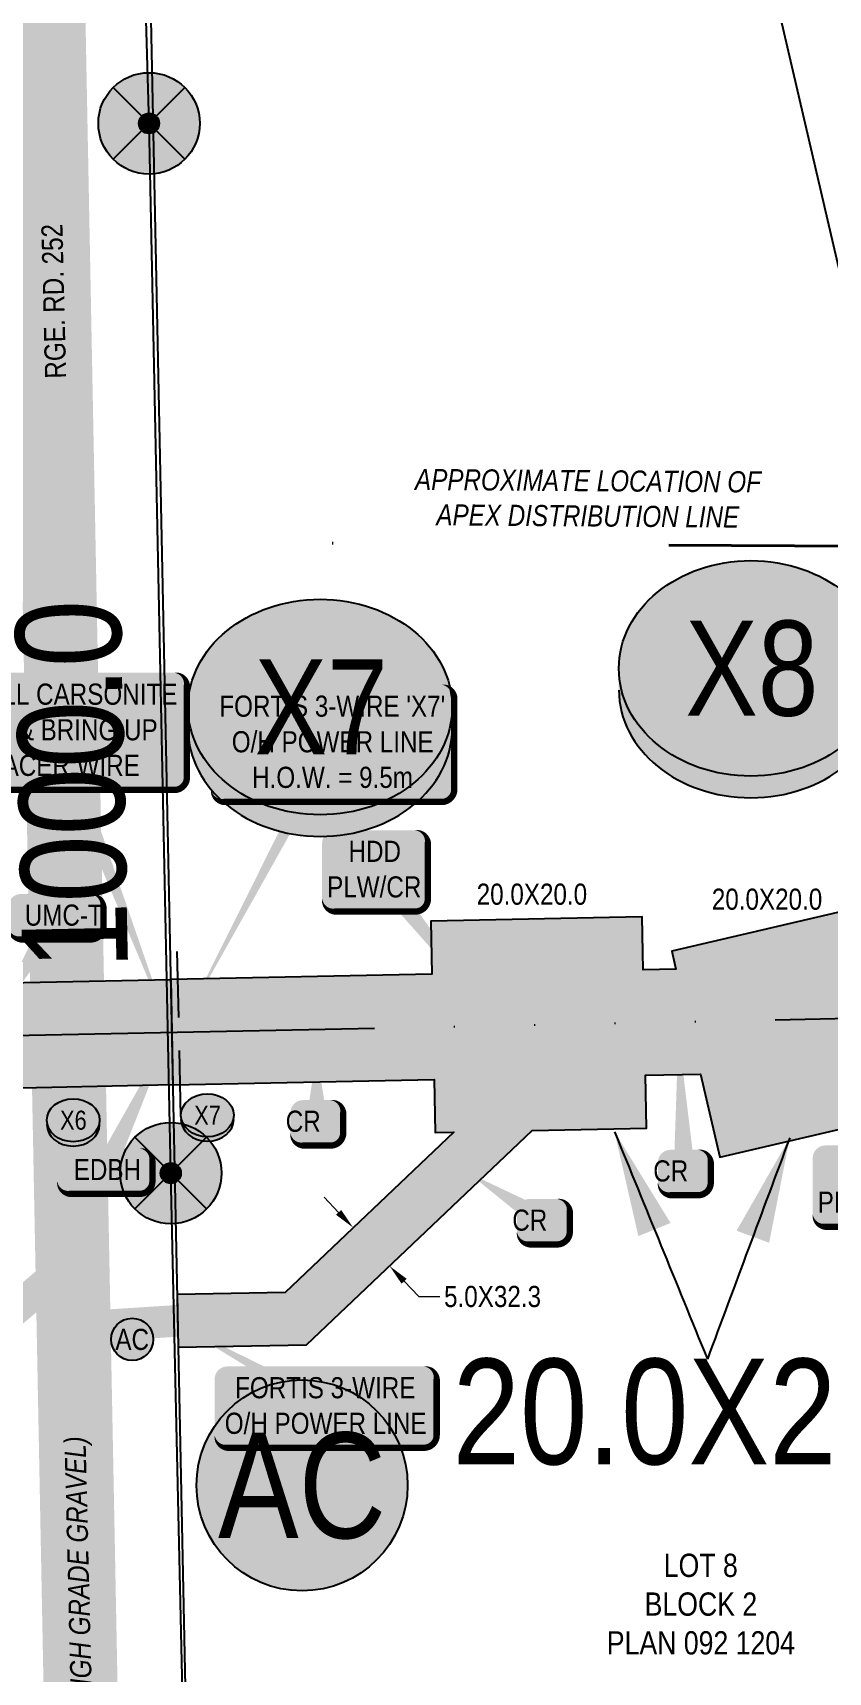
# Model space of a CAD drawing. Extents: x 88833 to 97610, y 5963373 to 5974710.
# Drawn here: x 90643 to 90718.2, y 5969661 to 5969816.1 of the extents above; entities that cross this region are included whole.
import ezdxf
from ezdxf.enums import TextEntityAlignment as Align

# ---------------------------------------------------------------- set-up
doc = ezdxf.new("R2010")
doc.units = 0
doc.header["$LTSCALE"] = 5
doc.header["$PDSIZE"] = 5
for name, pattern in [('COOP2', [10, 5, -1, 0, -1, 0, -1, 0, -1, 0, -1]), ('DASHDOT', [25.4, 12.7, -6.35, 0, -6.35]), ('foc-TIELINE', [1.875, 1.25, -0.625])]:
    doc.linetypes.add(name, pattern=pattern)
doc.layers.get('Defpoints').update_dxf_attribs({"color": 9})
for name, color, linetype in [('AS-POWER', 104, 'foc-POWER'), ('AS-POWER-EXISTING-PP', 72, 'Continuous'), ('AS-POWER-EXISTING-PP-1000', 72, 'Continuous'), ('AS-POWER-T-1000', 104, 'Continuous'), ('AS-ROADS', 254, 'Continuous'), ('CG-NOTES', 7, 'Continuous'), ('CG-NOTES-1000', 7, 'Continuous'), ('F-RW', 190, 'Continuous'), ('L-ROAD-T-1000', 7, 'Continuous'), ('L-SEC', 7, 'Continuous'), ('L-TITLEDB-T-1000', 4, 'Continuous'), ('P-APEX RECON PAY ITEMS-1000', 240, 'Continuous'), ('P-APEX RECON-10m BUFFER', 51, 'COOP2'), ('P-APEX RECON-URBAN', 30, 'COOP2'), ('P-APEX RECON-WORK AREA', 104, 'Continuous'), ('P-BUFFER-PURPLE', 187, 'foc-TIELINE'), ('P-BUFFER-PURPLE-T', 187, 'Continuous'), ('P-CROSSINGS', 250, 'Continuous'), ('P-CROSSINGS-1000', 250, 'Continuous')]:
    doc.layers.add(name, color=color, linetype=linetype)
for name, color, linetype, lineweight in [('AS-RECON EXISTING', 151, 'DASHDOT', 40), ('P-APEX RECON-TWS-T', 104, 'Continuous', 9), ('P-APEX RECON-TWS-T-1000', 104, 'Continuous', 9), ('T-TEXT-1000', 48, 'Continuous', 18)]:
    doc.layers.add(name, color=color, linetype=linetype, lineweight=lineweight)
doc.layers.add('AS-RECON EXISTING-T-1000', color=7, linetype='Continuous', true_color=0x7abdff)
doc.layers.add('P-APEX RECON-TO BE DRILLED-H', color=7, linetype='Continuous', true_color=0xffafe1)
doc.styles.add('1.8', font='ARIALN.TTF', dxfattribs={"height": 2})
doc.styles.add('100L', font='ARIALN.TTF', dxfattribs={"height": 10})
doc.styles.add('175L', font='ARIALN.TTF', dxfattribs={"height": 2})
doc.styles.add('80', font='ARIALN.TTF', dxfattribs={"height": 10})
doc.styles.add('80L', font='ARIALN.TTF', dxfattribs={"height": 10})
doc.styles.add('80LS', font='ARIALNI.TTF', dxfattribs={"height": 10})
doc.styles.add('Crossing', font='ARIALN.TTF', dxfattribs={"height": 10})
doc.styles.add('foc-LtypeFont', font='ARIALN.TTF', dxfattribs={"height": 7.349999999999999})
doc.linetypes.add('foc-POWER', pattern='A,6,-1,["P",foc-LtypeFont,S=0.2,R=0,X=-0.625,Y=-0.75],-1.239999999999999,4', length=12.24)
doc.dimstyles.new('Compass 1 000', dxfattribs={"dimtxt": 1.8, "dimasz": 2, "dimexe": 0.2, "dimexo": 0.0625, "dimgap": 0.5, "dimtad": 0, "dimtih": 1, "dimtoh": 1, "dimzin": 0, "dimdsep": 46, "dimtxsty": '1.8', "dimcen": 0.1, "dimse1": 1, "dimse2": 1, "dimclrd": 256, "dimclrt": 256, "dimaunit": 1, "dimadec": 4, "dimazin": 0, "dimtfac": 0.06, "dimtofl": 0, "dimtmove": 0, "dimatfit": 0, "dimfxl": 0.2, "dimtolj": 1, "dimtzin": 0, "dimlwd": -1, "dimarcsym": 0})

# ---------------------------------------------------------------- blocks, each defined once
blk = doc.blocks.new('POWERPOLE')
h = blk.add_hatch(color=255)
edge = h.paths.add_edge_path()
edge.add_arc((0, 0), 0.9600000000000002, 0, 360)
at = {"linetype": 'Continuous'}
for p, q in [((0.678822509938982, -0.678822509938982), (-0.678822509938982, 0.678822509938982)), ((-0.678822509938982, -0.678822509938982), (0.678822509938982, 0.678822509938982))]:
    blk.add_line(p, q, dxfattribs=at)
blk.add_circle((0, 0), 0.9600000000000002, dxfattribs=at)
blk = doc.blocks.new('*D576')
at = {"layer": 'Defpoints', "color": 0, "transparency": 16777216}
for p in [(90674.03328683972, 5969703.778819739), (90677.47375456756, 5969700.15619321), (90676.71207182761, 5969699.43281064)]:
    blk.add_point(p, dxfattribs=at)
at = {"layer": 'P-APEX RECON-TWS-T-1000', "transparency": 16777216}
for p, q in [((90671.89432138996, 5969704.50564141), (90670.51703867968, 5969705.955845649)), ((90678.08935453743, 5969697.982606402), (90679.46663724771, 5969696.532402162)), ((90679.46663724771, 5969696.532402162), (90681.46663724771, 5969696.532402162))]:
    blk.add_line(p, q, dxfattribs=at)
for points in [[(90672.1360220965, 5969704.735188528), (90671.65262068342, 5969704.276094291), (90673.27160409978, 5969703.05543717)], [(90678.33105524397, 5969698.21215352), (90677.84765383089, 5969697.753059283), (90676.71207182761, 5969699.43281064)]]:
    blk.add_solid(points, dxfattribs=at)
at = {"layer": 'P-APEX RECON-TWS-T-1000', "transparency": 16777216, "insert": (90686.45299468329, 5969696.532402162), "char_height": 2, "attachment_point": 5, "style": '1.8'}
blk.add_mtext('\\A1;5.0X32.3', dxfattribs=at)
blk = doc.blocks.new('Access_Point')
h = blk.add_hatch(color=255)
h.dxf.hatch_style = 1
edge = h.paths.add_edge_path()
edge.add_arc((0, 0), 9.991818388100018, 0, 360)
at = {"color": 170}
blk.add_circle((0, 0), 9.991818388100018, dxfattribs=at)
at = {"color": 170, "style": '175L'}
blk.add_text('AC', height=10, dxfattribs=at).set_placement((0, 0), align=Align.MIDDLE_CENTER)
blk = doc.blocks.new('*U585')
at = {"true_color": 0xffffa8}
h = blk.add_hatch(color=51, dxfattribs=at)
edge = h.paths.add_edge_path()
edge.add_line((-16.49999999999997, -11.5), (16.49999999999997, -11.5))
edge.add_arc((16.49999999999998, -5.499999999999993), 6.000000000000007, 269.9999999999999, 359.9999999999999)
edge.add_line((22.49999999999999, -5.5), (22.49999999999999, 4))
edge.add_arc((16.49999999999998, 3.999999999999993), 6.000000000000007, 6.361109362927026e-14, 90.00000000000007)
edge.add_line((16.49999999999997, 10), (-16.49999999999997, 10))
edge.add_arc((-16.49999999999998, 3.999999999999993), 6.000000000000007, 89.99999999999993, 179.9999999999999)
edge.add_line((-22.49999999999999, 4), (-22.49999999999999, -5.5))
edge.add_arc((-16.49999999999998, -5.499999999999993), 6.000000000000007, 180, 270.0000000000001)
at = {"color": 240, "flags": 128}
blk.add_lwpolyline([(-16.49999999999997, -11.5, 3, 3, 0), (16.49999999999997, -11.5, 3, 3, 0.4142135623730951), (22.49999999999999, -5.5, 3, 3, 0), (22.49999999999999, 4, 3, 0, 0.4142135623730951), (16.49999999999997, 10, 0, 0, 0), (-16.49999999999997, 10, 0, 0, 0.4142135623730951), (-22.49999999999999, 4, 0, 0, 0), (-22.49999999999999, -5.5, 0, 3, 0.4142135623730951)], format="xyseb", close=True, dxfattribs=at)
for points in [[(-32.9201053866444, -56.85584322168297, 0, 9.999999999999996, 0), (0, 0, 4.999999999999998, 4.999999999999998, 0)], [(-0.9975861934179426, -11.43768851242966, 0, 10, 0), (0, 0, 5, 5, 0)]]:
    blk.add_lwpolyline(points, format="xyseb", dxfattribs=at)
at = {"color": 4, "style": '80'}
blk.add_attdef('OTHER_001', (-14.69645293315144, -5.003410641200546), '', height=10, dxfattribs=at)
blk = doc.blocks.new('*U588')
at = {"true_color": 0xffffa8}
h = blk.add_hatch(color=51, dxfattribs=at)
edge = h.paths.add_edge_path()
edge.add_line((-18.99999999999997, -20), (18.99999999999997, -20))
edge.add_arc((18.99999999999998, -13.99999999999999), 6.000000000000007, 269.9999999999999, 359.9999999999999)
edge.add_line((24.99999999999999, -14), (24.99999999999999, 12.5))
edge.add_arc((18.99999999999998, 12.49999999999999), 6.000000000000007, 6.785183320455494e-14, 90.00000000000007)
edge.add_line((18.99999999999997, 18.5), (-18.99999999999997, 18.5))
edge.add_arc((-18.99999999999998, 12.49999999999999), 6.000000000000007, 89.99999999999993, 179.9999999999999)
edge.add_line((-24.99999999999999, 12.5), (-24.99999999999999, -14))
edge.add_arc((-18.99999999999998, -13.99999999999999), 6.000000000000007, 180, 270.0000000000001)
at = {"color": 240, "flags": 128}
blk.add_lwpolyline([(-18.99999999999997, -20, 3, 3, 0), (18.99999999999997, -20, 3, 3, 0.4142135623730951), (24.99999999999999, -14, 3, 3, 0), (24.99999999999999, 12.5, 3, 0, 0.4142135623730951), (18.99999999999997, 18.5, 0, 0, 0), (-18.99999999999997, 18.5, 0, 0, 0.4142135623730951), (-24.99999999999999, 12.5, 0, 0, 0), (-24.99999999999999, -14, 0, 3, 0.4142135623730951)], format="xyseb", close=True, dxfattribs=at)
for points in [[(-0.9975861934179426, -11.43768851242966, 0, 10, 0), (0, 0, 5, 5, 0)], [(58.82262196499602, -73.89011115067072, 0, 9.999999999999998, 0), (0, 0, 4.999999999999999, 4.999999999999999, 0)]]:
    blk.add_lwpolyline(points, format="xyseb", dxfattribs=at)
at = {"color": 4, "style": '80'}
blk.add_attdef('OTHER_001', (-14.69645293315144, -5.003410641200546), '', height=10, dxfattribs=at)
blk = doc.blocks.new('*U593')
at = {"true_color": 0xffffa8}
h = blk.add_hatch(color=51, dxfattribs=at)
edge = h.paths.add_edge_path()
edge.add_line((-6.499999999999975, -11.5), (6.499999999999975, -11.5))
edge.add_arc((6.499999999999982, -5.499999999999993), 6.000000000000007, 269.9999999999999, 359.9999999999999)
edge.add_line((12.49999999999999, -5.5), (12.49999999999999, 4))
edge.add_arc((6.499999999999982, 3.999999999999993), 6.000000000000007, 6.361109362927026e-14, 90.00000000000007)
edge.add_line((6.499999999999975, 10), (-6.499999999999975, 10))
edge.add_arc((-6.499999999999982, 3.999999999999993), 6.000000000000007, 89.99999999999993, 179.9999999999999)
edge.add_line((-12.49999999999999, 4), (-12.49999999999999, -5.5))
edge.add_arc((-6.499999999999982, -5.499999999999993), 6.000000000000007, 180, 270.0000000000001)
at = {"color": 240, "flags": 128}
for points in [[(-35.25774838925776, 22.18907190736205, 0, 9.999999999999998, 0), (0, 0, 4.999999999999999, 4.999999999999999, 0)], [(-0.9975861934179426, -11.43768851242966, 0, 10, 0), (0, 0, 5, 5, 0)]]:
    blk.add_lwpolyline(points, format="xyseb", dxfattribs=at)
blk.add_lwpolyline([(-6.499999999999975, -11.5, 3, 3, 0), (6.499999999999975, -11.5, 3, 3, 0.4142135623730951), (12.49999999999999, -5.5, 3, 3, 0), (12.49999999999999, 4, 3, 0, 0.4142135623730951), (6.499999999999975, 10, 0, 0, 0), (-6.499999999999975, 10, 0, 0, 0.4142135623730951), (-12.49999999999999, 4, 0, 0, 0), (-12.49999999999999, -5.5, 0, 3, 0.4142135623730951)], format="xyseb", close=True, dxfattribs=at)
at = {"color": 4, "style": '80'}
blk.add_attdef('OTHER_001', (-14.69645293315144, -5.003410641200546), '', height=10, dxfattribs=at)
blk = doc.blocks.new('*U595')
at = {"true_color": 0xffffa8}
h = blk.add_hatch(color=51, dxfattribs=at)
edge = h.paths.add_edge_path()
edge.add_line((-6.499999999999975, -11.5), (6.499999999999975, -11.5))
edge.add_arc((6.499999999999982, -5.499999999999993), 6.000000000000007, 269.9999999999999, 359.9999999999999)
edge.add_line((12.49999999999999, -5.5), (12.49999999999999, 4))
edge.add_arc((6.499999999999982, 3.999999999999993), 6.000000000000007, 6.361109362927026e-14, 90.00000000000007)
edge.add_line((6.499999999999975, 10), (-6.499999999999975, 10))
edge.add_arc((-6.499999999999982, 3.999999999999993), 6.000000000000007, 89.99999999999993, 179.9999999999999)
edge.add_line((-12.49999999999999, 4), (-12.49999999999999, -5.5))
edge.add_arc((-6.499999999999982, -5.499999999999993), 6.000000000000007, 180, 270.0000000000001)
at = {"color": 240, "flags": 128}
for points in [[(-2.808792723350748, 65.09070623375449, 0, 9.999999999999998, 0), (0, 0, 4.999999999999999, 4.999999999999999, 0)], [(-0.9975861934179426, -11.43768851242966, 0, 10, 0), (0, 0, 5, 5, 0)]]:
    blk.add_lwpolyline(points, format="xyseb", dxfattribs=at)
blk.add_lwpolyline([(-6.499999999999975, -11.5, 3, 3, 0), (6.499999999999975, -11.5, 3, 3, 0.4142135623730951), (12.49999999999999, -5.5, 3, 3, 0), (12.49999999999999, 4, 3, 0, 0.4142135623730951), (6.499999999999975, 10, 0, 0, 0), (-6.499999999999975, 10, 0, 0, 0.4142135623730951), (-12.49999999999999, 4, 0, 0, 0), (-12.49999999999999, -5.5, 0, 3, 0.4142135623730951)], format="xyseb", close=True, dxfattribs=at)
at = {"color": 4, "style": '80'}
blk.add_attdef('OTHER_001', (-14.69645293315144, -5.003410641200546), '', height=10, dxfattribs=at)
blk = doc.blocks.new('*U605')
at = {"true_color": 0xffffa8}
h = blk.add_hatch(color=51, dxfattribs=at)
edge = h.paths.add_edge_path()
edge.add_line((-18.99999999999997, -20), (18.99999999999997, -20))
edge.add_arc((18.99999999999998, -13.99999999999999), 6.000000000000007, 269.9999999999999, 359.9999999999999)
edge.add_line((24.99999999999999, -14), (24.99999999999999, 12.5))
edge.add_arc((18.99999999999998, 12.49999999999999), 6.000000000000007, 6.785183320455494e-14, 90.00000000000007)
edge.add_line((18.99999999999997, 18.5), (-18.99999999999997, 18.5))
edge.add_arc((-18.99999999999998, 12.49999999999999), 6.000000000000007, 89.99999999999993, 179.9999999999999)
edge.add_line((-24.99999999999999, 12.5), (-24.99999999999999, -14))
edge.add_arc((-18.99999999999998, -13.99999999999999), 6.000000000000007, 180, 270.0000000000001)
at = {"color": 240, "flags": 128}
for points in [[(-7.302617770794637, 78.69509136332017, 0, 9.999999999999996, 0), (0, 0, 4.999999999999998, 4.999999999999998, 0)], [(-0.9975861934179426, -11.43768851242966, 0, 10, 0), (0, 0, 5, 5, 0)]]:
    blk.add_lwpolyline(points, format="xyseb", dxfattribs=at)
blk.add_lwpolyline([(-18.99999999999997, -20, 3, 3, 0), (18.99999999999997, -20, 3, 3, 0.4142135623730951), (24.99999999999999, -14, 3, 3, 0), (24.99999999999999, 12.5, 3, 0, 0.4142135623730951), (18.99999999999997, 18.5, 0, 0, 0), (-18.99999999999997, 18.5, 0, 0, 0.4142135623730951), (-24.99999999999999, 12.5, 0, 0, 0), (-24.99999999999999, -14, 0, 3, 0.4142135623730951)], format="xyseb", close=True, dxfattribs=at)
at = {"color": 4, "style": '80'}
blk.add_attdef('OTHER_001', (-14.69645293315144, -5.003410641200546), '', height=10, dxfattribs=at)
blk = doc.blocks.new('*U1109')
h = blk.add_hatch(color=255)
edge = h.paths.add_edge_path()
edge.add_line((-51.49999999999999, -28.5), (51.49999999999999, -28.5))
edge.add_arc((51.49999999999999, -22.5), 6, 270, 360)
edge.add_line((57.49999999999999, -22.5), (57.49999999999999, 21))
edge.add_arc((51.49999999999999, 21), 6, 0, 90)
edge.add_line((51.49999999999999, 27), (-51.49999999999999, 27))
edge.add_arc((-51.49999999999999, 21), 6, 90, 180)
edge.add_line((-57.49999999999999, 21), (-57.49999999999999, -22.5))
edge.add_arc((-51.49999999999999, -22.5), 6, 180, 270)
at = {"color": 104, "flags": 128}
blk.add_lwpolyline([(-51.49999999999999, -28.5, 3, 3, 0), (51.49999999999999, -28.5, 3, 3, 0.414213562373095), (57.49999999999999, -22.5, 3, 3, 0), (57.49999999999999, 21, 3, 0, 0.414213562373095), (51.49999999999999, 27, 0, 0, 0), (-51.49999999999999, 27, 0, 0, 0.414213562373095), (-57.49999999999999, 21, 0, 0, 0), (-57.49999999999999, -22.5, 0, 3, 0.414213562373095)], format="xyseb", close=True, dxfattribs=at)
blk.add_lwpolyline([(-71.04479729491986, -134.2199919629653, 0, 7.499999999999997, 0), (-3.398394867633905e-15, 0, 0, 0, 0)], format="xyseb", dxfattribs=at)
at = {"color": 104, "style": '80'}
blk.add_attdef('ENTER_TEXT_001', (-26.84515688949523, -4.918144611186903), '', height=10, dxfattribs=at)
blk = doc.blocks.new('xing2')
h = blk.add_hatch(color=50)
h.dxf.hatch_style = 1
edge = h.paths.add_edge_path()
edge.add_ellipse((0, 0), major_axis=(-12.5, 0), ratio=0.8162973455633619, start_angle=0, end_angle=360)
h = blk.add_hatch(color=250)
h.dxf.hatch_style = 1
edge = h.paths.add_edge_path()
edge.add_ellipse((0, -2.047489049626165), major_axis=(-12.5, 0), ratio=0.8162973455633619, start_angle=0, end_angle=180)
edge.add_line((12.5, -2.047489049626165), (12.5, 0))
edge.add_ellipse((0, 0), major_axis=(-12.5, 0), ratio=0.8162973455633619, start_angle=0, end_angle=180, ccw=False)
edge.add_line((-12.5, 0), (-12.5, -2.047489049626165))
at = {"color": 250}
blk.add_ellipse((0, 0), major_axis=(-12.5, 0), ratio=0.8162973455633619, dxfattribs=at)
blk.add_ellipse((0, -2.047489049626165), major_axis=(-12.5, 0), ratio=0.8162973455633619, start_param=0, end_param=3.141592653589793, dxfattribs=at)
at = {"color": 250, "style": 'Crossing'}
blk.add_attdef('CROSSING', text='', height=9, dxfattribs=at).set_placement((0.08916442567715421, 0.0199513138486509), align=Align.MIDDLE_CENTER)
at = {"color": 250, "style": 'Crossing', "flags": 1}
for tag, p in [('OWNER', (0.08916442567715421, -12.49201765665748)), ('DESCRIPTION', (0.08916442567715421, -25.770021277247)), ('LOCATION', (0.08916442567715421, -39.30337514164421)), ('DWG_REF', (0.08916442567715421, -52.83672900604233))]:
    blk.add_attdef(tag, text='', height=9, dxfattribs=at).set_placement(p, align=Align.MIDDLE_CENTER)
blk = doc.blocks.new('*U1149')
h = blk.add_hatch(color=255)
edge = h.paths.add_edge_path()
edge.add_line((-46.49999999999999, -20), (46.49999999999999, -20))
edge.add_arc((46.49999999999999, -14), 6, 270, 360)
edge.add_line((52.49999999999999, -14), (52.49999999999999, 12.5))
edge.add_arc((46.49999999999999, 12.5), 6, 0, 90)
edge.add_line((46.49999999999999, 18.5), (-46.49999999999999, 18.5))
edge.add_arc((-46.49999999999999, 12.5), 6, 90, 180)
edge.add_line((-52.49999999999999, 12.5), (-52.49999999999999, -14))
edge.add_arc((-46.49999999999999, -14), 6, 180, 270)
at = {"color": 104, "flags": 128}
blk.add_lwpolyline([(-71.38905643102673, 39.26882252978621, 0, 7.499999999999996, 0), (-3.398394867633905e-15, 0, 0, 0, 0)], format="xyseb", dxfattribs=at)
blk.add_lwpolyline([(-46.49999999999999, -20, 3, 3, 0), (46.49999999999999, -20, 3, 3, 0.414213562373095), (52.49999999999999, -14, 3, 3, 0), (52.49999999999999, 12.5, 3, 0, 0.414213562373095), (46.49999999999999, 18.5, 0, 0, 0), (-46.49999999999999, 18.5, 0, 0, 0.414213562373095), (-52.49999999999999, 12.5, 0, 0, 0), (-52.49999999999999, -14, 0, 3, 0.414213562373095)], format="xyseb", close=True, dxfattribs=at)
at = {"color": 104, "style": '80'}
blk.add_attdef('ENTER_TEXT_001', (-26.84515688949523, -4.918144611186903), '', height=10, dxfattribs=at)
blk = doc.blocks.new('*U1153')
at = {"true_color": 0xffffa8}
h = blk.add_hatch(color=51, dxfattribs=at)
edge = h.paths.add_edge_path()
edge.add_line((-6.499999999999975, -11.5), (6.499999999999975, -11.5))
edge.add_arc((6.499999999999982, -5.499999999999993), 6.000000000000007, 269.9999999999999, 359.9999999999999)
edge.add_line((12.49999999999999, -5.5), (12.49999999999999, 4))
edge.add_arc((6.499999999999982, 3.999999999999993), 6.000000000000007, 6.361109362927026e-14, 90.00000000000007)
edge.add_line((6.499999999999975, 10), (-6.499999999999975, 10))
edge.add_arc((-6.499999999999982, 3.999999999999993), 6.000000000000007, 89.99999999999993, 179.9999999999999)
edge.add_line((-12.49999999999999, 4), (-12.49999999999999, -5.5))
edge.add_arc((-6.499999999999982, -5.499999999999993), 6.000000000000007, 180, 270.0000000000001)
at = {"color": 240, "flags": 128}
for points in [[(-0.08191319330789801, 32.81042723055372, 0, 9.999999999999998, 0), (0, 0, 4.999999999999999, 4.999999999999999, 0)], [(-0.9975861934179426, -11.43768851242966, 0, 10, 0), (0, 0, 5, 5, 0)]]:
    blk.add_lwpolyline(points, format="xyseb", dxfattribs=at)
blk.add_lwpolyline([(-6.499999999999975, -11.5, 3, 3, 0), (6.499999999999975, -11.5, 3, 3, 0.4142135623730951), (12.49999999999999, -5.5, 3, 3, 0), (12.49999999999999, 4, 3, 0, 0.4142135623730951), (6.499999999999975, 10, 0, 0, 0), (-6.499999999999975, 10, 0, 0, 0.4142135623730951), (-12.49999999999999, 4, 0, 0, 0), (-12.49999999999999, -5.5, 0, 3, 0.4142135623730951)], format="xyseb", close=True, dxfattribs=at)
at = {"color": 4, "style": '80'}
blk.add_attdef('OTHER_001', (-14.69645293315144, -5.003410641200546), '', height=10, dxfattribs=at)
blk = doc.blocks.new('*U1304')
at = {"true_color": 0xffffa8}
h = blk.add_hatch(color=51, dxfattribs=at)
edge = h.paths.add_edge_path()
edge.add_line((-56.49999999999997, -28.5), (56.49999999999997, -28.5))
edge.add_arc((56.49999999999999, -22.49999999999999), 6.000000000000011, 269.9999999999998, 359.9999999999999)
edge.add_line((62.49999999999999, -22.5), (62.49999999999999, 21))
edge.add_arc((56.49999999999999, 20.99999999999999), 6.000000000000007, 1.017777498068324e-13, 90.00000000000014)
edge.add_line((56.49999999999997, 27), (-56.49999999999997, 27))
edge.add_arc((-56.49999999999999, 20.99999999999999), 6.000000000000011, 89.99999999999987, 179.9999999999999)
edge.add_line((-62.49999999999999, 21), (-62.49999999999999, -22.5))
edge.add_arc((-56.49999999999999, -22.49999999999999), 6.000000000000007, 180.0000000000001, 270.0000000000001)
at = {"color": 240, "flags": 128}
blk.add_lwpolyline([(-56.49999999999997, -28.5, 3, 3, 0), (56.49999999999997, -28.5, 3, 3, 0.4142135623730951), (62.49999999999999, -22.5, 3, 3, 0), (62.49999999999999, 21, 3, 0, 0.4142135623730951), (56.49999999999997, 27, 0, 0, 0), (-56.49999999999997, 27, 0, 0, 0.4142135623730951), (-62.49999999999999, 21, 0, 0, 0), (-62.49999999999999, -22.5, 0, 3, 0.4142135623730951)], format="xyseb", close=True, dxfattribs=at)
for points in [[(-0.9975861934179426, -11.43768851242966, 0, 10, 0), (0, 0, 5, 5, 0)], [(54.69563071465607, -143.0535970283132, 0, 9.999999999999995, 0), (0, 0, 4.999999999999997, 4.999999999999997, 0)]]:
    blk.add_lwpolyline(points, format="xyseb", dxfattribs=at)
at = {"color": 4, "style": '80'}
blk.add_attdef('OTHER_001', (-14.69645293315144, -5.003410641200546), '', height=10, dxfattribs=at)
blk = doc.blocks.new('*U1305')
at = {"true_color": 0xffffa8}
h = blk.add_hatch(color=51, dxfattribs=at)
edge = h.paths.add_edge_path()
edge.add_line((-16.49999999999997, -11.5), (16.49999999999997, -11.5))
edge.add_arc((16.49999999999998, -5.499999999999993), 6.000000000000007, 269.9999999999999, 359.9999999999999)
edge.add_line((22.49999999999999, -5.5), (22.49999999999999, 4))
edge.add_arc((16.49999999999998, 3.999999999999993), 6.000000000000007, 6.361109362927026e-14, 90.00000000000007)
edge.add_line((16.49999999999997, 10), (-16.49999999999997, 10))
edge.add_arc((-16.49999999999998, 3.999999999999993), 6.000000000000007, 89.99999999999993, 179.9999999999999)
edge.add_line((-22.49999999999999, 4), (-22.49999999999999, -5.5))
edge.add_arc((-16.49999999999998, -5.499999999999993), 6.000000000000007, 180, 270.0000000000001)
at = {"color": 240, "flags": 128}
for points in [[(31.01869927576818, 65.05931957463437, 0, 9.999999999999998, 0), (0, 0, 4.999999999999999, 4.999999999999999, 0)], [(-0.9975861934179426, -11.43768851242966, 0, 10, 0), (0, 0, 5, 5, 0)]]:
    blk.add_lwpolyline(points, format="xyseb", dxfattribs=at)
blk.add_lwpolyline([(-16.49999999999997, -11.5, 3, 3, 0), (16.49999999999997, -11.5, 3, 3, 0.4142135623730951), (22.49999999999999, -5.5, 3, 3, 0), (22.49999999999999, 4, 3, 0, 0.4142135623730951), (16.49999999999997, 10, 0, 0, 0), (-16.49999999999997, 10, 0, 0, 0.4142135623730951), (-22.49999999999999, 4, 0, 0, 0), (-22.49999999999999, -5.5, 0, 3, 0.4142135623730951)], format="xyseb", close=True, dxfattribs=at)
at = {"color": 4, "style": '80'}
blk.add_attdef('OTHER_001', (-14.69645293315144, -5.003410641200546), '', height=10, dxfattribs=at)

msp = doc.modelspace()

# ---------------------------------------------------------------- hatches: boundary and pattern name
at = {"layer": 'P-APEX RECON-10m BUFFER', "transparency": 33554687}
h = msp.add_hatch(color=256, dxfattribs=at)
h.dxf.hatch_style = 1
h.paths.add_polyline_path([(90656.21785888009, 5969716.558235678), (90680.91603849379, 5969717.068591891), (90681.01941720163, 5969712.065682406), (90682.79759443244, 5969712.102426147), (90666.82796612562, 5969696.935808687), (90656.62560429992, 5969696.74349358), (90656.7283902539, 5969691.748521041), (90668.86175440425, 5969691.977235653), (90690.21385337363, 5969712.255673636), (90701.0151486764, 5969712.47886855), (90700.91176996873, 5969717.481778033), (90706.10754490139, 5969717.589142058), (90707.93751099499, 5969709.736467214), (90727.41561041886, 5969714.27559079), (90726.27992681459, 5969719.148989319), (90766.13753555658, 5969728.437298593), (90766.1703476652, 5969725.653324026), (90786.16895869651, 5969725.889028979), (90786.12209738749, 5969729.865021306), (91186.22257563869, 5969691.009583746), (91241.95151338716, 5969690.15629466), (91241.87502616187, 5969685.160857653), (91261.85677418334, 5969684.854908762), (91261.93326140862, 5969689.850345768), (91289.55627818863, 5969689.427398204), (91289.47979096333, 5969684.431961197), (91309.4615389848, 5969684.126012296), (91309.5380262101, 5969689.121449303), (91461.40819236034, 5969686.796101665), (91461.22180506968, 5969696.792171785), (91452.24816484925, 5969696.929570944), (91451.33410027256, 5969860.611967736), (91453.4087892331, 5969871.007418826), (91453.22338823299, 5969876.404446011), (91448.22787307136, 5969876.303888911), (91448.39578388676, 5969871.416001383), (91446.33532012005, 5969861.091827148), (91447.25163718653, 5969697.006074869), (91309.69100066066, 5969699.112323314), (91309.76748788591, 5969704.107760318), (91289.78573986444, 5969704.413709219), (91289.7092526392, 5969699.418272215), (91262.08623585918, 5969699.841219779), (91262.16272308445, 5969704.836656784), (91242.18097506315, 5969705.142605674), (91242.10448783789, 5969700.14716867), (91186.78290567709, 5969700.994220565), (90786.00364086161, 5969739.915577929), (90785.93325374258, 5969745.887640011), (90780.92962379601, 5969745.828666897), (90780.5018844009, 5969782.120622759), (90769.85356131567, 5969824.401593502), (90773.54429316071, 5969824.476746034), (90773.13745143484, 5969844.456694446), (90768.1424643321, 5969844.354984014), (90767.77081485876, 5969862.60664512), (90757.78079327021, 5969862.405551224), (90758.15249012609, 5969844.151563152), (90753.15750302332, 5969844.04985272), (90753.56434474903, 5969824.069904308), (90759.60207805775, 5969824.192847661), (90770.52442979271, 5969780.823799741), (90770.93827265796, 5969745.71090816), (90765.93464271145, 5969745.651935057), (90766.01694439392, 5969738.668970528), (90724.0121704475, 5969728.880291685), (90722.87648684329, 5969733.753690213), (90703.39838741942, 5969729.214566638), (90703.78969012358, 5969727.535424652), (90700.70534124009, 5969727.471690538), (90700.60196253237, 5969732.474600025), (90680.60623105743, 5969732.06141388), (90680.70960976528, 5969727.058504396), (90656.0122872778, 5969726.548165905)])
h = msp.add_hatch(color=256, dxfattribs=at)
h.dxf.hatch_style = 1
h.paths.add_polyline_path([(90635.9125832434, 5969726.132831292), (90656.0122872778, 5969726.548165905), (90656.21785888009, 5969716.558235678), (90636.1181548457, 5969716.142901087)])
at = {"layer": 'P-APEX RECON-TO BE DRILLED-H', "transparency": 33554687}
h = msp.add_hatch(color=256, dxfattribs=at)
h.dxf.hatch_style = 1
h.paths.add_polyline_path([(90687.11145528949, 5969721.667897797), (90686.997380509, 5969727.188433081), (90680.70960976528, 5969727.058504375), (90656.0122872778, 5969726.548165885), (90606.35042340166, 5969725.521967157), (90606.55685212929, 5969715.532054652), (90636.1181548457, 5969716.142901066), (90680.91603849379, 5969717.068591869), (90687.2038092371, 5969717.198520576)])

# ---------------------------------------------------------------- linework, layer by layer
at = {"layer": 'AS-POWER', "flags": 128}
msp.add_lwpolyline([(90658.2412089317, 5969610.131928925), (90656.02324862436, 5969708.22074986), (90653.96406748191, 5969807.562819285), (90651.87832926157, 5969879.343663651), (90771.54037729737, 5969881.927939269)], dxfattribs=at)
at = {"layer": 'AS-RECON EXISTING', "flags": 128}
msp.add_lwpolyline([(90576.13288200469, 5969765.732488141), (90580.12516817954, 5969765.346319278), (90595.4486647572, 5969765.908870039), (90603.57080510828, 5969765.909650117), (90621.43426780392, 5969766.201183512), (90629.55881526972, 5969766.77316073), (90634.54738678395, 5969767.210162431), (90640.31713944253, 5969766.925121928), (90654.71029050545, 5969767.784146756), (90661.86323653058, 5969767.854391604), (90681.10974378836, 5969767.811221067), (90700.29662700596, 5969767.668260908), (90720.94597105435, 5969767.541788031), (90745.57198945759, 5969767.677274053), (90770.38161809611, 5969768.302882571), (90797.2577347868, 5969768.44491289), (90822.32352462772, 5969768.479360452), (90853.17611651293, 5969768.763617639), (90886.45119443959, 5969768.285358605), (90916.76164867096, 5969768.769066911), (90949.95062907791, 5969769.004214545), (90983.6246069069, 5969768.763185933), (91013.29460120997, 5969769.036830499), (91035.74540073739, 5969769.632843123), (91064.76249924445, 5969770.163030578), (91091.32107627297, 5969769.970264305), (91118.84825694052, 5969769.96874676), (91152.51496955889, 5969769.984518984), (91184.96684054063, 5969770.664238549), (91207.7988104988, 5969770.902390003), (91232.03459959304, 5969770.790569182), (91259.54022816065, 5969770.736925616), (91277.42942166036, 5969770.863450159), (91292.77170739626, 5969771.112455623), (91316.65410448723, 5969771.454475082), (91334.88947893419, 5969771.502549344), (91360.47072758568, 5969771.270361856), (91375.45491875868, 5969771.543772071), (91387.76023475791, 5969771.549587702), (91391.62150662215, 5969770.988800344), (91399.13031337995, 5969768.476229478), (91412.4071351344, 5969758.321076015), (91422.40249387815, 5969749.424271992), (91426.80989092751, 5969745.351319224), (91431.67698744587, 5969740.875530963), (91435.5911831488, 5969737.211117557), (91439.63872053949, 5969733.860586748), (91444.06841792942, 5969731.783704429), (91448.28178307359, 5969731.34153578), (91460.8043062213, 5969730.961263754), (91491.78532535327, 5969732.948581868), (91499.50369090984, 5969733.457268895), (91521.55837185499, 5969734.302210569), (91532.08211400612, 5969734.68908764), (91543.94062646212, 5969735.162293037), (91559.86862514411, 5969735.972477304), (91570.70762610978, 5969736.487435183), (91588.45924095859, 5969737.51048931), (91598.85771830093, 5969737.821787939), (91604.36999711269, 5969738.22743126), (91610.19958801665, 5969738.254553916), (91622.64155379795, 5969738.870360067), (91637.16024175126, 5969739.241524466), (91654.74933016926, 5969739.769204936), (91670.88421457061, 5969740.471996442), (91691.13811699086, 5969740.950307677), (91707.64330558498, 5969741.737669348), (91716.1603709022, 5969741.916956094), (91718.83212961418, 5969742.588381321), (91721.11569236984, 5969743.798895931), (91722.4709759496, 5969745.331728621), (91724.28752583967, 5969747.606250607), (91726.81986750795, 5969754.994838486), (91730.41555976673, 5969768.721511245), (91733.06296557676, 5969775.089319604), (91734.83009845554, 5969778.595307609), (91736.88566755535, 5969781.258878589), (91739.47534897571, 5969784.663802169), (91741.98104344805, 5969787.806870687), (91745.84820085601, 5969791.427420953), (91749.5078119254, 5969792.16666791), (91752.13924129312, 5969792.090636493), (91758.60379010545, 5969792.08799097), (91776.75086474017, 5969792.441018212), (91803.01101011797, 5969792.823606346), (91825.43907154306, 5969793.065426207), (91853.58137955345, 5969793.525981354), (91885.98589684594, 5969793.989504104), (91906.69733099348, 5969797.597711544), (91932.81047990482, 5969796.430889479), (91955.36260518366, 5969794.739476827), (91964.05521982504, 5969794.9153231), (91977.68944525725, 5969795.023084115), (91990.00895114026, 5969795.073471461), (92010.6182972473, 5969795.403947657), (92034.66381294577, 5969795.635258923), (92060.10872869173, 5969796.293250121), (92084.59741067958, 5969796.83529947), (92104.82594136335, 5969796.858120458), (92119.95765248963, 5969796.564261762), (92122.64420551308, 5969797.032900032), (92124.01331377994, 5969796.949076103), (92127.10494547446, 5969796.856973555), (92129.31567951718, 5969796.648506001), (92138.1125693688, 5969796.683269844), (92149.21254600215, 5969796.890412192), (92176.97556635286, 5969797.510448008), (92190.5836055004, 5969797.405837447), (92210.99569689666, 5969797.405837447), (92215.58750827373, 5969797.343263091), (92225.23178581652, 5969797.405837447), (92229.00018247704, 5969796.568934849), (92232.86232424938, 5969795.489106086), (92236.64920914384, 5969793.307360904), (92238.21592062159, 5969791.425156605), (92239.15351218538, 5969789.978219859), (92241.2912811305, 5969783.894330558), (92241.89386271723, 5969774.347285677), (92242.47824510653, 5969762.866361903), (92242.89900938925, 5969753.170023396), (92243.0529041842, 5969746.641536375), (92243.29278526577, 5969743.867735702), (92243.6594116053, 5969738.673269878), (92243.9709009179, 5969732.131274516), (92244.46641328529, 5969723.302073306), (92245.00286321124, 5969714.507354978), (92245.46923536021, 5969706.335950708), (92246.04114141768, 5969693.500041965), (92246.4413715662, 5969683.860165284), (92246.79065043476, 5969671.880274805), (92246.98033004928, 5969662.99030572), (92247.325090596, 5969650.394911297), (92247.61830798695, 5969641.347456937), (92247.588281609, 5969615.811851512), (92248.00429881015, 5969605.461286602), (92247.98795889974, 5969585.384573267), (92247.95488666967, 5969558.064209067), (92248.02397802433, 5969539.146465597), (92248.13057859716, 5969517.732064536), (92248.34183447337, 5969504.111849864), (92248.32599479005, 5969492.198894762), (92248.76607907399, 5969469.887654665), (92249.11757579829, 5969447.655423792), (92249.31394902077, 5969423.769863805), (92249.90748863255, 5969403.476149384), (92250.57503907835, 5969380.521139467), (92251.12714279504, 5969356.792243162), (92251.31463242446, 5969329.621871972), (92251.62541750939, 5969305.246969404), (92252.24420613558, 5969275.314492216), (92252.50638370094, 5969248.343098538), (92253.10473454878, 5969226.369104335), (92253.36655001176, 5969205.620713861), (92253.60147734423, 5969188.34422703), (92253.69472349124, 5969165.001750554), (92254.00769125446, 5969141.371403915), (92254.0586342004, 5969126.191321713), (92253.78718877705, 5969112.148138915), (92253.26323327601, 5969101.437851266), (92253.35856524263, 5969094.991999818), (92254.08257206094, 5969091.898298119), (92255.56149395306, 5969089.797711085), (92256.95715182653, 5969088.479141226), (92259.04783262147, 5969086.854776236), (92261.3458486616, 5969085.807069894), (92266.97368962612, 5969085.063395825), (92274.2692513718, 5969085.255705292), (92284.73354410529, 5969085.398515016), (92299.78192152081, 5969085.707200919), (92322.093867201, 5969086.040985814), (92345.74715676575, 5969086.47244267), (92368.29414274734, 5969086.649001719), (92396.09271146766, 5969087.014337162), (92421.8176644535, 5969087.378878476), (92447.84739867519, 5969087.422040186), (92483.98944185283, 5969088.434413358), (92509.68650695762, 5969088.681489222), (92532.69091795917, 5969089.315955275), (92550.58909642478, 5969089.390942053), (92576.5920436964, 5969089.844444524), (92606.96791158503, 5969089.894918123), (92633.38823387811, 5969090.538754544), (92668.51747732393, 5969091.482296145), (92699.57954131662, 5969091.38821391), (92732.26309334941, 5969092.095848456), (92770.16734204612, 5969092.657371714), (92801.30678126791, 5969093.333980588), (92844.35429546787, 5969093.929161982), (92880.04547136699, 5969094.060651855), (92923.4681062214, 5969094.720885236), (92968.47816627238, 5969095.050166687), (93007.30921129843, 5969096.087152928), (93046.8830326491, 5969096.558552475), (93080.81829276998, 5969096.990151722)], dxfattribs=at)
at = {"layer": 'AS-ROADS', "flags": 128}
for points, const_width in [([(90625.96222542584, 5970779.087024854), (90660.95286481104, 5968959.099032357)], 7.000000000000012), ([(90634.494824768, 5969689.546149637), (90646.71061445847, 5969699.889286069)], 2.997613521000005), ([(90657.24375256473, 5969694.274490989), (90647.13311448583, 5969693.626777064)], 2.997613521000005)]:
    msp.add_lwpolyline(points, dxfattribs=dict(at, const_width=const_width))
at = {"layer": 'F-RW', "flags": 128}
msp.add_lwpolyline([(90912.13384685457, 5968964.364180017), (90889.3, 5969062.532000001), (90703.53878917283, 5969861.313688121), (90718.8503351717, 5969861.621901505)], dxfattribs=at)
at = {"layer": 'L-SEC', "flags": 128}
msp.add_lwpolyline([(90653.25973952198, 5969860.310610062), (90669.80873952179, 5969056.097610063)], dxfattribs=at)
at = {"layer": 'P-APEX RECON-URBAN', "ltscale": 1.5, "flags": 128}
msp.add_lwpolyline([(89862.3144231309, 5969420.077827768), (89867.2103470219, 5969428.524596035), (89870.14172876735, 5969432.837993488), (89871.23414804651, 5969440.262044829), (89870.98573738692, 5969451.31204584), (89869.21394255273, 5969465.882083628), (89874.38183079123, 5969505.037689408), (89878.80659277725, 5969544.863734503), (89884.1514435575, 5969585.191215969), (89892.20559743706, 5969617.100633054), (89902.64243527879, 5969647.039175081), (89920.51151465335, 5969655.251927998), (90029.9257993548, 5969662.380119214), (90138.48069039815, 5969668.857980965), (90357.81694192986, 5969689.032902524), (90562.77498142899, 5969696.813603154), (90589.95981035582, 5969720.18618715), (90720.27254620194, 5969722.878932685), (90776.00617715603, 5969735.86694721), (91186.50274065787, 5969696.001902156), (91462.20749338125, 5969691.780471366), (92125.72649659759, 5969704.861594442), (92128.77294061036, 5969486.170019364), (92217.36435684729, 5969300.618202974), (92221.26775278136, 5969073.304265536), (93093.27690921753, 5969087.635830862), (93106.74073312819, 5968355.068553096), (93124.6981280196, 5968305.644354363), (93129.21661116328, 5968093.237360269), (93161.83295964824, 5968029.816529077), (93132.24549880826, 5967948.401460741), (93140.25788409355, 5967559.936543403), (93144.05561528994, 5967553.379365988), (93150.53987551002, 5967550.023315996), (93471.98933182954, 5967554.97460513), (93537.10975395488, 5967530.141949479), (93807.32326681334, 5967535.904419597), (93870.96798301328, 5967527.575662247), (94192.33727641888, 5967535.661390393), (94197.92342547815, 5967257.787708892), (94078.16795056922, 5967114.694833948), (94085.55366437012, 5966738.87183281), (94086.15603930214, 5966675.150077878), (93941.51745095891, 5966671.159270513), (93944.01049299899, 5966553.478190036), (93958.0435776508, 5965888.319777539), (93972.59845403822, 5965166.716988068), (93975.55523176982, 5965146.730762534), (93977.13828254829, 5965068.998099279), (93975.00792905138, 5965048.860464028), (93989.0368628249, 5964391.951417144), (94052.05034787196, 5964393.271078225), (94345.15548319234, 5964399.496451166), (94346.84279578344, 5964325.41703755), (94351.14867279292, 5964301.360032139), (94401.94702974972, 5964302.499872417), (94446.67188581123, 5964297.430563057), (95465.60363415693, 5964319.322975862)], dxfattribs=at)
at = {"layer": 'P-APEX RECON-WORK AREA', "flags": 128}
msp.add_lwpolyline([(90722.87648684329, 5969733.753690213), (90703.39838741942, 5969729.214566638), (90703.78969012358, 5969727.535424652), (90700.70534124009, 5969727.471690538), (90700.60196253237, 5969732.474600025), (90680.60623105743, 5969732.06141388), (90680.70960976528, 5969727.058504396), (90656.0122872778, 5969726.548165905), (90656.21785888009, 5969716.558235678), (90680.91603849379, 5969717.068591891), (90681.01941720163, 5969712.065682406), (90682.79759443244, 5969712.102426147), (90666.82796612562, 5969696.935808687), (90656.62560429992, 5969696.74349358), (90656.7283902539, 5969691.748521041), (90668.86175440425, 5969691.977235653), (90690.21385337363, 5969712.255673636), (90701.0151486764, 5969712.47886855), (90700.91176996873, 5969717.481778033), (90706.10754490139, 5969717.589142058), (90707.93751099499, 5969709.736467214), (90727.41561041886, 5969714.27559079)], dxfattribs=at)
msp.add_lwpolyline([(90635.9125832434, 5969726.132831292), (90656.0122872778, 5969726.548165905), (90656.21785888009, 5969716.558235678), (90636.1181548457, 5969716.142901087)], close=True, dxfattribs=at)
at = {"layer": 'P-BUFFER-PURPLE'}
msp.add_line((90656.96148447864, 5969713.575348326), (90656.63119851396, 5969729.559208333), dxfattribs=at)

# ---------------------------------------------------------------- block references
at = {"layer": 'AS-POWER-EXISTING-PP', "xscale": 4.996022535000008, "yscale": 4.996022535000008, "zscale": 4.996022535000008}
for p in [(90653.96406748191, 5969807.562819286), (90656.02, 5969708.22, 705.128)]:
    msp.add_blockref('POWERPOLE', p, dxfattribs=at)
at = {"layer": 'AS-POWER-EXISTING-PP-1000', "xscale": 0.9992045070000001, "yscale": 0.9992045070000001, "zscale": 0.9992045070000001}
for p in [(90653.96406748191, 5969807.562819286), (90656.02, 5969708.22, 705.128)]:
    msp.add_blockref('POWERPOLE', p, dxfattribs=at)
at = {"layer": 'AS-POWER-T-1000'}
ref = msp.add_blockref('*U1109', (90671.33395945902, 5969749.043998392), dxfattribs=dict(at, xscale=0.2, yscale=0.2, zscale=0.2))
ref.add_attrib('ENTER_TEXT_001', "FORTIS 3-WIRE 'X7'", (90660.60749288331, 5969751.412120266), dxfattribs={"layer": '0', "color": 104, "height": 2, "style": '80'})
ref.add_attrib('ENTER_TEXT_002', 'O/H POWER LINE', (90661.7896211234, 5969748.043316264), dxfattribs={"layer": '0', "color": 104, "height": 2, "style": '80'})
ref.add_attrib('ENTER_TEXT_003', 'H.O.W. = 9.5m', (90663.7111763758, 5969744.674512262), dxfattribs={"layer": '0', "color": 104, "height": 2, "style": '80'})
ref = msp.add_blockref('*U1149', (90670.6677127355, 5969686.227590026), dxfattribs=dict(at, xscale=0.2, yscale=0.2, zscale=0.2))
ref.add_attrib('ENTER_TEXT_001', 'FORTIS 3-WIRE', (90662.10495693742, 5969686.911309899), dxfattribs={"layer": '0', "color": 104, "height": 2, "style": '80'})
ref.add_attrib('ENTER_TEXT_002', 'O/H POWER LINE', (90661.12337439989, 5969683.542505897), dxfattribs={"layer": '0', "color": 104, "height": 2, "style": '80'})
at = {"layer": 'CG-NOTES', "xscale": 0.9992045070000001, "yscale": 0.9992045070000001, "zscale": 0.9992045070000001}
msp.add_blockref('Access_Point', (90668.43210847296, 5969678.6690251), dxfattribs=at)
at = {"layer": 'CG-NOTES-1000', "xscale": 0.1998409014, "yscale": 0.1998409014, "zscale": 0.1998409014}
msp.add_blockref('Access_Point', (90652.36867520466, 5969692.484741627), dxfattribs=at)
at = {"layer": 'P-APEX RECON PAY ITEMS-1000'}
ref = msp.add_blockref('*U1304', (90645.04578352392, 5969750.178233546), dxfattribs=dict(at, xscale=0.2, yscale=0.2, zscale=0.2))
ref.add_attrib('OTHER_001', 'INSTALL CARSONITE', (90633.350012719, 5969752.54635542), dxfattribs={"layer": '0', "color": 4, "height": 2, "style": '80'})
ref.add_attrib('OTHER_002', 'SIGN & BRING UP', (90635.3056743834, 5969749.177551418), dxfattribs={"layer": '0', "color": 4, "height": 2, "style": '80'})
ref.add_attrib('OTHER_003', 'TRACER WIRE', (90637.06147247345, 5969745.808747415), dxfattribs={"layer": '0', "color": 4, "height": 2, "style": '80'})
ref = msp.add_blockref('*U588', (90675.33607047997, 5969736.971499082), dxfattribs=dict(at, xscale=0.2, yscale=0.2, zscale=0.2))
ref.add_attrib('OTHER_001', 'HDD', (90672.83061345405, 5969737.672954288), dxfattribs={"layer": '0', "color": 4, "height": 2, "style": '80'})
ref.add_attrib('OTHER_002', 'PLW/CR', (90670.8094674786, 5969734.304150287), dxfattribs={"layer": '0', "color": 4, "height": 2, "style": '80'})
at = {"layer": 'P-APEX RECON PAY ITEMS-1000', "xscale": 0.2, "yscale": 0.2, "zscale": 0.2}
for name, p, values in [('*U585', (90645.14641534362, 5969732.635896744), {'OTHER_001': 'UMC-T'}), ('*U1305', (90649.7811698117, 5969708.555650226), {'OTHER_001': 'EDBH'}), ('*U595', (90704.59493219532, 5969708.427906069), {'OTHER_001': 'CR'}), ('*U1153', (90669.8323630996, 5969713.12804546), {'OTHER_001': 'CR'}), ('*U593', (90691.26110169198, 5969703.773070489), {'OTHER_001': 'CR'})]:
    msp.add_blockref(name, p, dxfattribs=at).add_auto_attribs(values)
at = {"layer": 'P-APEX RECON PAY ITEMS-1000'}
ref = msp.add_blockref('*U605', (90721.73306975597, 5969707.139914412), dxfattribs=dict(at, xscale=0.2, yscale=0.2, zscale=0.2))
ref.add_attrib('OTHER_001', 'HDD', (90719.22761273004, 5969707.841369619), dxfattribs={"layer": '0', "color": 4, "height": 2, "style": '80'})
ref.add_attrib('OTHER_002', 'PLW/CR', (90717.2064667546, 5969704.472565617), dxfattribs={"layer": '0', "color": 4, "height": 2, "style": '80'})
at = {"layer": 'P-CROSSINGS', "xscale": 0.9992045070000001, "yscale": 0.9992045070000001, "zscale": 0.9992045070000001}
for p, values in [((90710.88707361864, 5969755.983632801), {'CROSSING': 'X8'}), ((90670.14504640445, 5969752.32424626), {'CROSSING': 'X7'})]:
    msp.add_blockref('xing2', p, dxfattribs=at).add_auto_attribs(values)
at = {"layer": 'P-CROSSINGS-1000', "xscale": 0.1998409014, "yscale": 0.1998409014, "zscale": 0.1998409014}
for p, values in [((90659.47779126345, 5969713.694300592), {'CROSSING': 'X7'}), ((90646.79089633984, 5969713.225353258), {'CROSSING': 'X6'})]:
    msp.add_blockref('xing2', p, dxfattribs=at).add_auto_attribs(values)

# ---------------------------------------------------------------- texts
at = {"layer": 'AS-RECON EXISTING-T-1000', "linetype": 'Continuous', "insert": (90679.10922621957, 5969774.870899552), "char_height": 1.999999999999999, "attachment_point": 1, "rotation": 359.5731009303581, "style": '100L'}
msp.add_mtext_dynamic_manual_height_columns('\\pi0.023077;{\\fArial Narrow|b0|i1|c0|p34;APPROXIMATE LOCATION OF\\P\\pi2.0661;APEX DISTRIBUTION LINE}', width=32.87698560836549, gutter_width=50, heights=[0], dxfattribs=at)
at = {"layer": 'L-ROAD-T-1000', "insert": (90643.94886919082, 5969790.700070163), "char_height": 1.999999999999999, "width": 14.83755408973085, "attachment_point": 2, "rotation": 91.40944444444446, "style": '80L'}
msp.add_mtext('RGE. RD. 252', dxfattribs=at)
at = {"layer": 'L-TITLEDB-T-1000', "insert": (90697.14210486226, 5969672.201263304), "char_height": 2.200000000000006, "attachment_point": 1, "style": '100L'}
msp.add_mtext_dynamic_manual_height_columns('\\pi5.503;LOT 8\\P\\pi3.6955;BLOCK 2\\P\\pi0.12009;PLAN 092 1204', width=17.71713068836766, gutter_width=55, heights=[0], dxfattribs=at)
at = {"layer": 'P-APEX RECON-TWS-T', "insert": (90682.68217391049, 5969690.657882286), "char_height": 9.999999999999996, "attachment_point": 1, "style": '175L'}
msp.add_mtext_dynamic_manual_height_columns('20.0X20.0', width=49.8612551159618, gutter_width=100, heights=[0], dxfattribs=at)
at = {"layer": 'P-APEX RECON-TWS-T-1000', "char_height": 1.999999999999999, "attachment_point": 1, "style": '175L'}
for insert in [(90684.95271478765, 5969735.616059569), (90707.1919534033, 5969735.141902965)]:
    msp.add_mtext_dynamic_manual_height_columns('20.0X20.0', width=9.98019019463086, gutter_width=100, heights=[0], dxfattribs=dict(at, insert=insert))
at = {"layer": 'P-BUFFER-PURPLE-T', "style": '1.8'}
msp.add_text('1000.0', height=9.99204507000001, rotation=91.18377532344874, dxfattribs=at).set_placement((90646.62171900652, 5969744.959350526), align=Align.MIDDLE_CENTER)
at = {"layer": 'T-TEXT-1000', "insert": (90646.2751069888, 5969670.303217342), "char_height": 1.999999999999999, "width": 27.12837226542025, "attachment_point": 2, "rotation": 91.40944444444446, "style": '80LS'}
msp.add_mtext('(HIGH GRADE GRAVEL)', dxfattribs=at)

# ---------------------------------------------------------------- dimensions: what is measured, and where the dimension line sits
at = {"layer": 'P-APEX RECON-TWS-T-1000'}
dim = msp.add_aligned_dim(p1=(90674.03328683997, 5969703.77881974), p2=(90677.47375456791, 5969700.15619321), distance=-1.0504489227122085, text='5.0X32.3', dimstyle='Compass 1 000', dxfattribs=at)
dim.commit()
dim.dimension.update_dxf_attribs({"geometry": '*D576', "text_midpoint": (90686.45299468329, 5969696.532402162)})

# ---------------------------------------------------------------- leaders
at = {"layer": 'P-APEX RECON-TWS-T', "path_type": 1}
for points in [[(90697.987211073, 5969712.137389547), (90706.76981229289, 5969690.619085805)], [(90714.56081475984, 5969711.571113789), (90706.76981229289, 5969690.619085805)]]:
    msp.add_leader(points, dimstyle='Compass 1 000', override={"dimasz": 10, "dimgap": 0.5, "dimtad": 0}, dxfattribs=at)

doc.saveas('drawing.dxf')
